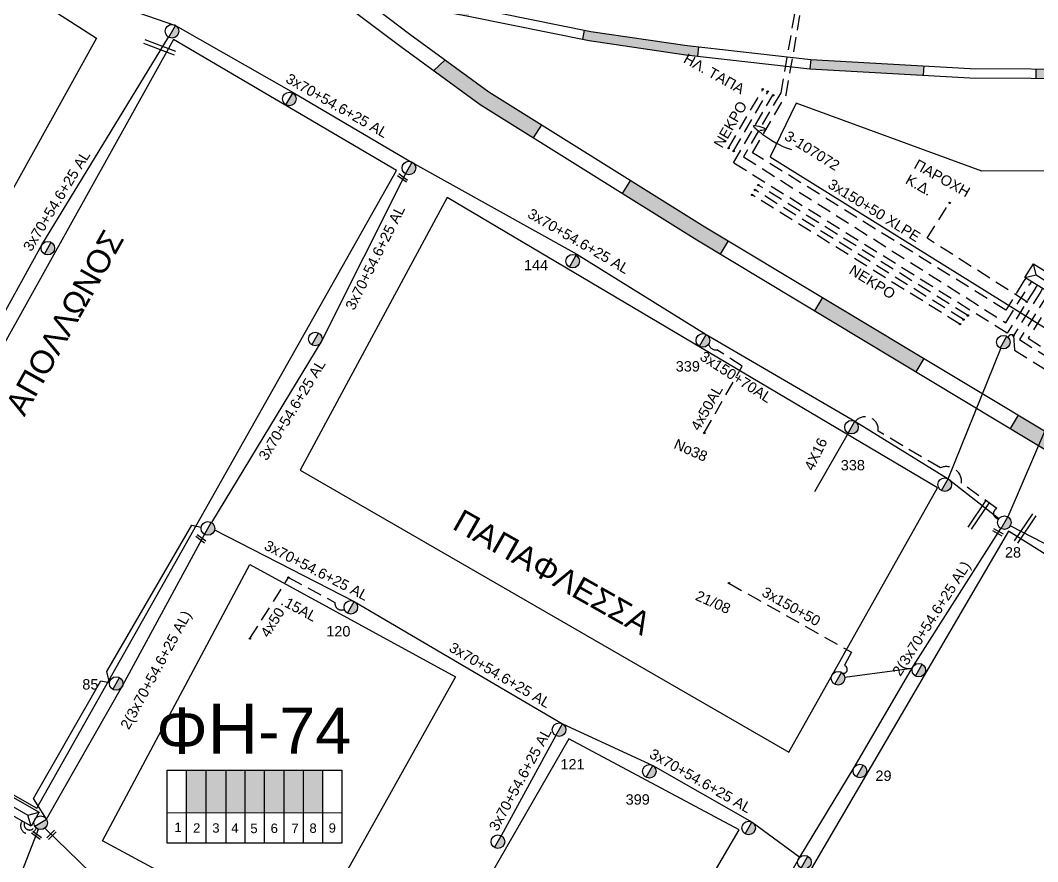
# Model space of a CAD drawing. Header units: millimetres. Extents: x 7477 to 9676, y 1828 to 2857.
# Drawn here: x 8505.6 to 8682.2, y 2608 to 2754.1 of the extents above; entities that cross this region are included whole.
import ezdxf
from ezdxf.enums import TextEntityAlignment as Align

# ---------------------------------------------------------------- set-up
doc = ezdxf.new("R2010")
doc.units = ezdxf.units.MM
doc.linetypes.add('DASHED', pattern=[19.05, 12.7, -6.35])
for name, color, linetype, lineweight in [('.10', 7, 'Continuous', 30), ('.15AL', 7, 'Continuous', 30), ('3x150+50', 7, 'Continuous', 30), ('3x150+50 XLPE', 7, 'SYN_LINE', 30), ('3x150+70AL', 7, 'DASHED', 30), ('3x150AL+50CU', 7, 'Continuous', 30), ('3x70+54.6+25 AL', 7, 'SYN_LINE', 30), ('4x50', 7, 'Continuous', 30), ('4x50AL', 7, 'Continuous', 30), ('text διευθύνσεων', 250, 'Continuous', 30), ('ΝΕΚΡΟ', 7, 'DASHED', 30), ('Υπόβαθρο ΔΕΗ', 7, 'Continuous', 30)]:
    doc.layers.add(name, color=color, linetype=linetype, lineweight=lineweight)
for name, color, linetype in [('Pillar OTE', 7, 'Continuous'), ('TEXT ΚΑΛΩΔΙΩΝ', 7, 'Continuous'), ('Άγνωστα', 7, 'Continuous'), ('ΑΓΝΩΣΤΟ ΥΠΟΓΕΙΟ ΚΑΛΩΔΙΟ', 7, 'DASHED'), ('Εναέρια παροχή ΧΤ 4x16', 7, 'SYN_LINE'), ('Καλώδια ΧΤ   3x150AL+50CU', 7, 'DASHED'), ('Μηχανική τομή', 7, 'Continuous'), ('Στύλος ΦΜ', 7, 'Continuous'), ('Στύλος ΦΜ @ 1', 7, 'Continuous'), ('Συνδέσεις', 7, 'Continuous'), ('Τομή', 7, 'Continuous'), ('Υποσταθμός εναέριος 2 στύλων', 7, 'Continuous'), ('Υποσταθμός πόλεως', 7, 'Continuous')]:
    doc.layers.add(name, color=color, linetype=linetype)
doc.styles.add('arial', font='ARIAL.TTF')
doc.styles.get("Standard").update_dxf_attribs({"font": 'ARIAL.TTF'})
doc.linetypes.add('SYN_LINE', pattern='A,0.5,-0.0001,["/\\/\\/\\/",Standard,S=0.1,R=0,X=0,Y=-0.05],-0.25', length=0.7501)

# ---------------------------------------------------------------- blocks, each defined once
blk = doc.blocks.new('ΥΠΑΡΧΩΝ ΤΣΙΜΕΝΤΕΝΙΟΣ ΣΤΥΛΟΣ')
at = {"layer": 'Στύλος ΦΜ'}
blk.add_hatch(color=7, dxfattribs=at).paths.add_polyline_path([(-1.29, -2.28, 0.574793), (2.62, 0, 0.268822), (1.3, 2.27)])
at = {"layer": 'Στύλος ΦΜ', "color": 7}
blk.add_line((-1.29, -2.28), (1.3, 2.27), dxfattribs=at)
blk.add_circle((0, 0), 2.62, dxfattribs=at)
at = {"layer": 'Στύλος ΦΜ', "flags": 4}
for tag, p in [('ΑΡΙΘΜΟΣ', (-4.68, 8.05)), ('ΤΥΠΟΣ', (-4.91, 3.03))]:
    blk.add_attdef(tag, p, '', height=4, dxfattribs=at)
blk = doc.blocks.new('ΥΠΟΣΤΑΘΜΟΣ ΕΝΑΕΡΙΟΣ ΕΠΙ 2 ΣΤΥΛΩΝ')
at = {"layer": 'Υποσταθμός εναέριος 2 στύλων', "linetype": 'Continuous'}
for points in [[(-11.97, -2.11, 0.574793), (-8.45, -0.07, 0.268822), (-9.64, 1.98)], [(9.68, -2.15, 0.574793), (13.19, -0.1, 0.268822), (12.01, 1.95)]]:
    blk.add_hatch(color=256, dxfattribs=at).paths.add_polyline_path(points)
for p, q in [((-11.97, -2.11), (-9.64, 1.98)), ((9.68, -2.15), (12.01, 1.95))]:
    blk.add_line(p, q, dxfattribs=at)
for centre in [(-10.81, -0.07), (10.84, -0.1)]:
    blk.add_circle(centre, 2.36, dxfattribs=at)
at = {"layer": 'Υποσταθμός πόλεως', "linetype": 'Continuous', "ltscale": 40}
blk.add_lwpolyline([(-8.57, 2.82), (8.57, 2.82), (8.57, -2.82), (-8.57, -2.82)], close=True, dxfattribs=at)
for points in [[(-5.75, 0), (-8.57, 2.82)], [(-8.57, -2.82), (-5.75, 0)], [(-5.75, 0), (5.75, 0)], [(5.75, 0), (8.57, 2.82)], [(8.57, -2.82), (5.75, 0)]]:
    blk.add_lwpolyline(points, dxfattribs=at)
at = {"layer": 'Υποσταθμός εναέριος 2 στύλων', "ltscale": 40, "flags": 1}
for tag, p in [('ΜΕΤΑΣΧΗΜΑΤΙΣΜΟΣ', (14.09, 2.51)), ('ΙΣΧΥΣ', (14.07, -0.28)), ('ΑΡΙΘΜΟΣ', (14.19, -3))]:
    blk.add_attdef(tag, p, '', height=1.8, dxfattribs=at)
blk = doc.blocks.new('ΥΠΟΣΤΑΘΜΟΣ ΠΟΛΕΩΣ 8 ΑΝΑΧΩΡΗΣΕΩΝ')
at = {"layer": 'Υποσταθμός πόλεως', "linetype": 'Continuous', "ltscale": 40}
for p, q in [((-8.18, -2.82), (-8.18, -4)), ((-5.9, -2.82), (-5.9, -4)), ((-3.55, -2.82), (-3.55, -4)), ((-1.28, -2.82), (-1.28, -4)), ((1.23, -2.82), (1.23, -4)), ((3.56, -2.82), (3.56, -4)), ((6.03, -2.82), (6.03, -4)), ((8.16, -2.82), (8.16, -4))]:
    blk.add_line(p, q, dxfattribs=at)
blk.add_lwpolyline([(-8.57, 2.82), (8.57, 2.82), (8.57, -2.82), (-8.57, -2.82)], close=True, dxfattribs=at)
for points in [[(-5.75, 0), (-8.57, 2.82)], [(5.75, 0), (8.57, 2.82)], [(-8.57, -2.82), (-5.75, 0)], [(-5.75, 0), (5.75, 0)], [(8.57, -2.82), (5.75, 0)]]:
    blk.add_lwpolyline(points, dxfattribs=at)
at = {"layer": 'Υποσταθμός πόλεως', "linetype": 'SYN_LINE', "ltscale": 40, "flags": 1}
for tag, p in [('ΜΕΤΑΣΧΗΜΑΤΙΣΜΟΣ', (9.59, 1.44)), ('ΙΣΧΥΣ', (9.57, -1.35)), ('ΑΡΙΘΜΟΣ', (9.69, -4.07))]:
    blk.add_attdef(tag, p, '', height=1.8, dxfattribs=at)
blk = doc.blocks.new('ΜΗΧΑΝΙΚΗ ΤΟΜΗ')
at = {"layer": 'Μηχανική τομή', "ltscale": 40}
for p, q in [((-1.89, 0.78), (5.69, 0.78)), ((-1.89, -0.77), (5.69, -0.77))]:
    blk.add_line(p, q, dxfattribs=at)
blk = doc.blocks.new('ΤΟΜΗ')
at = {"layer": 'Τομή', "ltscale": 40}
for p, q in [((-5.68, 0), (17.06, 0)), ((-5.68, -2.77), (17.06, -2.77))]:
    blk.add_line(p, q, dxfattribs=at)
blk = doc.blocks.new('_ΣΥΝΔΕΣΗ')
at = {"layer": 'Συνδέσεις', "linetype": 'SYN_LINE', "ltscale": 40}
blk.add_hatch(color=256, dxfattribs=at).paths.add_polyline_path([(0.5, -0.01, 1), (-0.5, -0.01, 1)])
at = {"layer": 'Συνδέσεις'}
blk.add_circle((0, -0.01), 0.5, dxfattribs=at)

msp = doc.modelspace()

# ---------------------------------------------------------------- hatches: boundary and pattern name
at = {"layer": 'Καλώδια ΧΤ   3x150AL+50CU', "linetype": 'DASHED', "lineweight": -3, "ltscale": 0.2}
h = msp.add_hatch(color=5, dxfattribs=at)
h.dxf.hatch_style = 1
h.paths.add_polyline_path([(8537.89, 2623.88), (8534.45, 2623.88), (8534.45, 2616.52), (8537.89, 2616.52)])
h = msp.add_hatch(color=2, dxfattribs=at)
h.dxf.hatch_style = 1
h.paths.add_polyline_path([(8537.89, 2616.52), (8541.33, 2616.52), (8541.33, 2623.88), (8537.89, 2623.88)])
h = msp.add_hatch(color=30, dxfattribs=at)
h.dxf.hatch_style = 1
h.paths.add_polyline_path([(8544.57, 2623.89), (8541.27, 2623.89), (8541.27, 2616.52), (8544.57, 2616.52)])
h = msp.add_hatch(color=1, dxfattribs=at)
h.dxf.hatch_style = 1
h.paths.add_polyline_path([(8547.87, 2623.88), (8544.57, 2623.88), (8544.57, 2616.52), (8547.87, 2616.51)])
h = msp.add_hatch(color=133, dxfattribs=at)
h.dxf.hatch_style = 1
h.paths.add_polyline_path([(8551.25, 2623.88), (8547.96, 2623.88), (8547.95, 2616.51), (8551.25, 2616.51)])
h = msp.add_hatch(color=62, dxfattribs=at)
h.dxf.hatch_style = 1
h.paths.add_polyline_path([(8554.59, 2623.88), (8551.29, 2623.88), (8551.29, 2616.51), (8554.59, 2616.51)])
h = msp.add_hatch(color=151, dxfattribs=at)
h.dxf.hatch_style = 1
h.paths.add_polyline_path([(8557.98, 2623.88), (8554.68, 2623.88), (8554.68, 2616.51), (8557.98, 2616.51)])
at = {"layer": 'Υπόβαθρο ΔΕΗ', "lineweight": -3}
h = msp.add_hatch(color=256, dxfattribs=at)
h.paths.add_polyline_path([(8494.8, 2796.18), (8493.83, 2796.71), (8493.05, 2795.29), (8494.02, 2794.76), (8510.7, 2785.64), (8511.48, 2787.06)])
h.paths.add_polyline_path([(8530.12, 2776.87), (8528.82, 2777.58), (8528.04, 2776.16), (8529.36, 2775.43), (8544.84, 2766.9), (8545.38, 2766.63), (8546.4, 2768.65)])
h.paths.add_polyline_path([(8569.72, 2759.95), (8564.14, 2761.61), (8563.7, 2759.62), (8569.26, 2758.39), (8577.59, 2755.91), (8583.46, 2754.81), (8583.76, 2756.41), (8577.97, 2757.49)])
h.paths.add_polyline_path([(8604.67, 2752.18), (8603.52, 2752.41), (8603.2, 2750.82), (8604.39, 2750.58), (8621.16, 2748.12), (8623.18, 2747.89), (8623.36, 2749.5), (8621.37, 2749.73)])
h.paths.add_polyline_path([(8662.38, 2744.58), (8662.47, 2746.2), (8642.84, 2747.29), (8642.66, 2745.68), (8642.7, 2745.68)])
h.paths.add_polyline_path([(8681.93, 2745.68), (8681.92, 2744.06), (8701.49, 2743.93), (8701.5, 2745.55)])
h.paths.add_polyline_path([(8721.38, 2745.46), (8721.37, 2743.83), (8741.15, 2743.78), (8741.16, 2745.41)])
h.paths.add_polyline_path([(8781.03, 2743.6), (8781.03, 2745.22), (8761.29, 2745.32), (8761.28, 2743.7)])
h.paths.add_polyline_path([(8820.66, 2743.56), (8820.66, 2745.19), (8800.8, 2745.2), (8800.8, 2743.58)])
h.paths.add_polyline_path([(8839.92, 2745.17), (8839.92, 2743.55), (8859.73, 2743.54), (8859.73, 2745.16)])
h = msp.add_hatch(color=256, dxfattribs=at)
h.paths.add_polyline_path([(8585.44, 2739.46), (8594.71, 2733.67), (8596.14, 2735.97), (8586.95, 2741.7), (8579.37, 2747.25), (8577.37, 2745.36)])
h.paths.add_polyline_path([(8623.06, 2715.96), (8627.17, 2713.49), (8628.57, 2715.8), (8624.47, 2718.27), (8611.59, 2726.32), (8610.15, 2724.02)])
h.paths.add_polyline_path([(8644.96, 2705.95), (8643.57, 2703.63), (8661.12, 2693.07), (8662.52, 2695.39)])
h = msp.add_hatch(color=256, dxfattribs=at)
h.paths.add_polyline_path([(8678.92, 2685.53), (8677.53, 2683.21), (8686.92, 2677.56), (8695.13, 2672.59), (8696.21, 2675.1), (8688.32, 2679.88)])
h.paths.add_polyline_path([(8718.27, 2661.75), (8696.21, 2675.1), (8695.13, 2672.59), (8716.81, 2659.47), (8719.67, 2657.53), (8719.63, 2660.82)])
h.paths.add_polyline_path([(8746.61, 2643.6), (8745.17, 2641.3), (8754.64, 2635.39), (8762.57, 2630.46), (8764, 2632.75), (8756.07, 2637.68)])
h.paths.add_polyline_path([(8783.5, 2620.62), (8780.66, 2622.39), (8779.23, 2620.09), (8782.07, 2618.33), (8796.12, 2609.49), (8797.56, 2611.78)])
h.paths.add_polyline_path([(8813.62, 2600.87), (8813.61, 2600.87), (8812.03, 2598.68), (8817.82, 2594.47), (8822.42, 2594.47)])
h.paths.add_polyline_path([(8845.76, 2578.01), (8845.75, 2578.02), (8844.2, 2575.8), (8860.32, 2564.38), (8862.52, 2566.13)])

# ---------------------------------------------------------------- linework, layer by layer
at = {"layer": '.10', "color": 133, "linetype": 'DASHED', "lineweight": -3, "ltscale": 0.2}
msp.add_lwpolyline([(8537.18, 2790.83, 1.514547), (8537.38, 2790.09), (8552.54, 2780.9), (8554.39, 2781.92), (8569.1, 2773.55), (8599.83, 2768.98, 0.559779), (8605.07, 2765.16), (8640.66, 2758.97), (8637.62, 2741.49), (8631.17, 2730.4), (8676.69, 2701.59), (8680.83, 2708.24)], format="xyb", dxfattribs=at)
at = {"layer": '.15AL', "color": 62, "linetype": 'DASHED', "lineweight": -3, "ltscale": 0.2}
msp.add_lwpolyline([(8552.17, 2657.35), (8560.24, 2653.03, 0.58844), (8561.88, 2651.81, 199.13087)], format="xyb", dxfattribs=at)
at = {"layer": '3x150+50', "color": 173, "linetype": 'DASHED', "lineweight": -3, "ltscale": 0.2}
msp.add_lwpolyline([(8682.79, 2707.02), (8678.03, 2699.36), (8678.22, 2696.83), (8714.03, 2674.52), (8714.14, 2670.94), (8732.61, 2659.44), (8733.48, 2659.67), (8744.43, 2652.35)], dxfattribs=at)
msp.add_lwpolyline([(8678.03, 2699.36, 0.548811), (8677.1, 2699.06, 1.130407)], format="xyb", dxfattribs=at)
at = {"layer": '3x150+50', "color": 173, "linetype": 'SYN_LINE', "lineweight": -3, "ltscale": 10}
msp.add_lwpolyline([(8649.34, 2682.43), (8643.51, 2672.2)], dxfattribs=at)
at = {"layer": '3x150+50', "color": 27, "linetype": 'DASHED', "lineweight": -3, "ltscale": 0.2}
msp.add_lwpolyline([(8628.62, 2656.37), (8649.93, 2644.36), (8648.69, 2642.06, -0.969612), (8648.36, 2640.73, -5.016084)], format="xyb", dxfattribs=at)
at = {"layer": '3x150+50 XLPE', "color": 1, "linetype": 'DASHED', "lineweight": -3, "ltscale": 0.2}
msp.add_lwpolyline([(8679.86, 2708.84), (8676.71, 2703.77), (8632.75, 2731.12), (8638.57, 2741.15), (8641.82, 2759.78), (8605.24, 2766.15, -0.595948), (8602.83, 2767.85, 0.026231)], format="xyb", dxfattribs=at)
at = {"layer": '3x150+50 XLPE', "color": 2, "linetype": 'DASHED', "lineweight": -3, "ltscale": 0.2}
for points in [[(8681.83, 2707.62), (8676.95, 2699.77), (8629.41, 2729.35), (8636.25, 2741.12)], [(8680.35, 2705.24), (8663.03, 2716.25), (8666.94, 2722.41)]]:
    msp.add_lwpolyline(points, dxfattribs=at)
at = {"layer": '3x150+70AL', "color": 173, "linetype": 'DASHED', "lineweight": -3, "ltscale": 0.2}
msp.add_lwpolyline([(8630.93, 2694.06), (8626.56, 2696.88, -0.36982), (8625.1, 2697.87, -1.057969)], format="xyb", dxfattribs=at)
at = {"layer": '3x150+70AL', "color": 62, "linetype": 'DASHED', "lineweight": -3, "ltscale": 0.2}
msp.add_lwpolyline([(8505.91, 2615.04, 1.188111), (8508.37, 2613.87, 1.12703)], format="xyb", dxfattribs=at)
at = {"layer": '3x150+70AL', "color": 133, "linetype": 'DASHED', "lineweight": -3, "ltscale": 0.2}
msp.add_lwpolyline([(8508.13, 2614.16, -1.024948), (8506.34, 2614.79, 1.257447)], format="xyb", dxfattribs=at)
at = {"layer": '3x150AL+50CU', "color": 5, "linetype": 'DASHED', "lineweight": -3, "ltscale": 0.2}
msp.add_lwpolyline([(8683.86, 2706.36), (8679.07, 2698.66), (8724.91, 2670.09)], dxfattribs=at)
at = {"layer": '3x150AL+50CU', "color": 6, "linetype": 'DASHED', "lineweight": -3, "ltscale": 0.2}
msp.add_lwpolyline([(8684.85, 2705.74), (8680.59, 2698.89), (8719.02, 2674.36), (8720.35, 2676.45), (8735.03, 2667.06, -0.721027), (8736.93, 2665.91, -159.079876)], format="xyb", dxfattribs=at)
at = {"layer": '3x70+54.6+25 AL', "color": 173, "linetype": 'SYN_LINE', "lineweight": -3, "ltscale": 15}
for points in [[(8452.04, 2796.5), (8480.49, 2779.36), (8508.06, 2761.72), (8532.54, 2753.23), (8552.97, 2741.58), (8573.53, 2729.5), (8602.22, 2713.51), (8624.71, 2699.55), (8650.51, 2684.47), (8666.69, 2674.5), (8675.52, 2667.6)], [(8666.69, 2674.5), (8675.84, 2697.12)]]:
    msp.add_lwpolyline(points, dxfattribs=at)
at = {"layer": '3x70+54.6+25 AL', "color": 1, "linetype": 'SYN_LINE', "lineweight": -3, "ltscale": 15}
msp.add_lwpolyline([(8464.05, 2629.85), (8474.22, 2652.22), (8489.57, 2679.28), (8509.35, 2715.09), (8531.34, 2751.2)], dxfattribs=at)
at = {"layer": '3x70+54.6+25 AL', "color": 133, "linetype": 'SYN_LINE', "lineweight": -3, "ltscale": 15}
for points in [[(8572.5, 2727.43), (8557.97, 2698.48), (8538.79, 2666.88)], [(8510.15, 2615.36), (8523.4, 2638.63), (8537.62, 2664.84)]]:
    msp.add_lwpolyline(points, dxfattribs=at)
at = {"layer": '3x70+54.6+25 AL', "color": 27, "linetype": 'SYN_LINE', "lineweight": -3, "ltscale": 15}
for points in [[(8688.45, 2694.37), (8677.04, 2667.9)], [(8609.37, 2552.4), (8624.67, 2580.55), (8640.92, 2608.77), (8650.37, 2624.38), (8660.69, 2642.01), (8675.82, 2665.88)], [(8660.46, 2641.57), (8648.75, 2640.01)]]:
    msp.add_lwpolyline(points, dxfattribs=at)
at = {"layer": '3x70+54.6+25 AL', "color": 62, "linetype": 'SYN_LINE', "lineweight": -3, "ltscale": 15}
for points in [[(8510.15, 2615.36), (8507.91, 2618.95), (8519.6, 2639.38), (8521.1, 2639.13), (8520.65, 2641.01), (8535.37, 2666.42), (8537.03, 2666.1)], [(8539.34, 2665.65), (8563.58, 2653.2), (8599.74, 2631.95), (8615.4, 2624.71), (8632.65, 2614.88), (8640.92, 2608.77)], [(8598.57, 2629.9), (8589.12, 2612.5)]]:
    msp.add_lwpolyline(points, dxfattribs=at)
at = {"layer": '3x70+54.6+25 AL', "color": 6, "linetype": 'SYN_LINE', "lineweight": -3, "ltscale": 15}
msp.add_lwpolyline([(8677.49, 2666.33), (8697.84, 2655.83), (8728.2, 2635.19)], dxfattribs=at)
at = {"layer": '3x70+54.6+25 AL', "color": 5, "linetype": 'SYN_LINE', "lineweight": -3, "ltscale": 15}
msp.add_lwpolyline([(8501.54, 2555.69), (8497.5, 2584.77), (8508.76, 2613.65)], dxfattribs=at)
at = {"layer": '3x70+54.6+25 AL', "color": 2, "linetype": 'SYN_LINE', "lineweight": -3, "ltscale": 15}
msp.add_lwpolyline([(8509.86, 2613.83), (8527.86, 2596.34), (8550.48, 2584.58), (8569.63, 2574.37), (8608.28, 2552.45)], dxfattribs=at)
at = {"layer": '4x50', "color": 62, "linetype": 'DASHED', "lineweight": -3, "ltscale": 0.2}
msp.add_lwpolyline([(8545.48, 2646.74), (8552.17, 2657.35)], dxfattribs=at)
at = {"layer": '4x50AL', "color": 173, "linetype": 'DASHED', "lineweight": -3, "ltscale": 0.2}
msp.add_lwpolyline([(8624.36, 2682.45), (8630.93, 2694.06)], dxfattribs=at)
at = {"layer": 'Pillar OTE', "lineweight": -3, "ltscale": 40}
for points in [[(8531.12, 2611.24), (8531.12, 2623.88), (8561.46, 2623.88), (8561.46, 2611.21), (8531.12, 2611.24)], [(8534.45, 2611.24), (8534.45, 2623.88)], [(8537.89, 2611.24), (8537.89, 2623.88)], [(8541.33, 2611.23), (8541.33, 2623.88)], [(8544.63, 2611.23), (8544.63, 2623.88)], [(8548.01, 2611.23), (8548.01, 2623.88)], [(8551.41, 2611.22), (8551.41, 2623.88)], [(8554.75, 2611.22), (8554.75, 2623.88)], [(8558.14, 2611.22), (8558.14, 2623.88)], [(8531.12, 2616.53), (8561.46, 2616.5)]]:
    msp.add_lwpolyline(points, dxfattribs=at)
at = {"layer": 'ΑΓΝΩΣΤΟ ΥΠΟΓΕΙΟ ΚΑΛΩΔΙΟ', "color": 173, "linetype": 'DASHED', "lineweight": -3, "ltscale": 0.2}
msp.add_lwpolyline([(8676.27, 2668.04, -1.42331), (8675.13, 2669.32), (8669.01, 2673.75, 0.578427), (8665.37, 2676.38), (8654.54, 2682.74, 0.762999), (8650.57, 2684.43, -7.813391)], format="xyb", dxfattribs=at)
at = {"layer": 'ΝΕΚΡΟ', "lineweight": -3, "ltscale": 0.2}
for points in [[(8628.58, 2731.91), (8634.52, 2742.13)], [(8629.44, 2731.41), (8635.38, 2741.63)], [(8670.11, 2702.85), (8633.72, 2725.49)], [(8668.75, 2701.34), (8632.66, 2723.79)], [(8669.36, 2702.14), (8633.19, 2724.64)]]:
    msp.add_lwpolyline(points, dxfattribs=at)
at = {"layer": 'Υπόβαθρο ΔΕΗ', "lineweight": -3}
for points in [[(8425.18, 2833.22), (8458.88, 2814.12), (8494.02, 2794.76), (8529.36, 2775.43), (8544.84, 2766.9), (8550.64, 2763.94), (8554.51, 2762.52), (8562.45, 2759.9), (8569.26, 2758.39), (8577.59, 2755.91), (8583.45, 2754.82), (8604.39, 2750.58), (8621.16, 2748.12), (8642.7, 2745.68), (8670.45, 2744.13), (8712.98, 2743.86), (8746.01, 2743.77), (8783.29, 2743.59), (8891.61, 2743.51), (8973.75, 2743.5), (9216.61, 2741.76), (9325.77, 2740.31), (9501.22, 2738)], [(8428.9, 2832.98), (8459.67, 2815.54), (8494.8, 2796.18), (8530.12, 2776.87), (8546.4, 2768.65), (8551.52, 2765.85), (8555.43, 2764.53), (8562.01, 2762.24), (8569.72, 2759.95), (8577.97, 2757.49), (8583.76, 2756.41), (8604.67, 2752.18), (8621.37, 2749.73), (8642.84, 2747.29), (8670.5, 2745.75), (8712.99, 2745.48), (8746.02, 2745.39), (8783.29, 2745.21), (8891.61, 2745.14), (8973.76, 2745.13), (9216.62, 2743.38), (9472.85, 2740), (9501.24, 2739.62)], [(8442.9, 2684.86), (8473.52, 2669), (8461.8, 2648.32), (8457.94, 2647.86), (8440.27, 2661.12), (8398.55, 2689.5), (8437.51, 2765.79), (8451.23, 2794.37), (8518.83, 2751.03), (8491.32, 2701.41), (8459.17, 2719.32)], [(8554.51, 2762.52), (8571.65, 2749.55), (8585.44, 2739.46), (8623.06, 2715.96), (8686.92, 2677.56)], [(8562.45, 2759.9), (8573.26, 2751.72), (8586.95, 2741.7), (8624.47, 2718.27), (8688.32, 2679.88)], [(8603.52, 2752.41), (8603.2, 2750.82)], [(8623.36, 2749.5), (8623.18, 2747.89)], [(8577.37, 2745.36), (8579.37, 2747.25)], [(8642.84, 2747.29), (8642.66, 2745.68)], [(8662.47, 2746.2), (8662.38, 2744.58)], [(8681.93, 2745.68), (8681.92, 2744.06)], [(8594.71, 2733.67), (8596.14, 2735.97)], [(8610.15, 2724.02), (8611.59, 2726.32)], [(8627.17, 2713.49), (8628.57, 2715.8)], [(8643.57, 2703.63), (8644.96, 2705.95)], [(8661.12, 2693.07), (8662.52, 2695.39)], [(8677.53, 2683.21), (8678.92, 2685.53)]]:
    msp.add_lwpolyline(points, dxfattribs=at)
for points in [[(8570.94, 2728.01), (8532.2, 2750.76), (8470.03, 2639.2), (8508.49, 2617.32)], [(8719.43, 2678.37), (8737.19, 2667.16), (8769.91, 2727.12), (8718.83, 2728.04), (8672.57, 2727.91), (8640.3, 2739.69), (8635.78, 2730.41)], [(8664.84, 2672.94), (8579.72, 2723.32), (8554.18, 2676), (8639.02, 2627.04)], [(8720.03, 2638.47), (8677.17, 2665.37), (8616.07, 2560.78), (8662.46, 2536.47)], [(8545.45, 2659.59), (8581.16, 2640.13), (8554.7, 2592.82), (8519.87, 2611.63)], [(8630.4, 2613.55), (8600.84, 2629.32), (8573.88, 2582.46), (8603.28, 2567.22)]]:
    msp.add_lwpolyline(points, close=True, dxfattribs=at)
msp.add_spline([(8639.53, 2731.6), (8634.55, 2734.23), (8633.01, 2735.84), (8635.01, 2735.14), (8634, 2734.97)], degree=3, dxfattribs=at)

# ---------------------------------------------------------------- block references
at = {"layer": 'Μηχανική τομή', "lineweight": -3, "xscale": 0.2499999999999463, "yscale": 0.2499999999999463, "zscale": 0.4999999999999997}
for p, rotation in [((8571.6, 2727.06), 323.6831095231367), ((8675.78, 2664.95), 150.6550577237379), ((8536.58, 2664.38), 323.6831095231367), ((8508.03, 2612.89), 323.6831095231367), ((8511.38, 2613.01), 225.0453379430965)]:
    msp.add_blockref('ΜΗΧΑΝΙΚΗ ΤΟΜΗ', p, dxfattribs=dict(at, rotation=rotation))
at = {"layer": 'Στύλος ΦΜ @ 1', "lineweight": -3, "ltscale": 40}
for p, xscale, yscale, zscale in [((8531.96, 2752.21), 0.4499999999998181, 0.4499999999998181, 0.4499999999998181), ((8552.32, 2740.45), 0.4499999999998181, 0.4499999999998181, 0.4499999999998181), ((8573.08, 2728.46), 0.4499999999998181, 0.4499999999998181, 0.4499999999998181), ((8510.39, 2714.54), 0.4499999999998181, 0.4499999999998181, 0.4499999999998181), ((8556.82, 2698.77), 0.4499999999998181, 0.4499999999998181, 0.4499999999998181), ((8676.28, 2698.22), 0.4499999999998181, 0.4499999999998181, 0.4499999999998181), ((8666.11, 2673.48), 0.4499999999998181, 0.4499999999998181, 0.4499999999998181), ((8538.18, 2665.87), 0.4499999999998181, 0.4499999999998181, 0.4499999999998181), ((8661.6, 2641.26), 0.4499999999998181, 0.4499999999998181, 0.4499999999998181), ((8647.58, 2639.86), 0.4499999999998184, 0.4499999999998184, 0.4499999999998184), ((8632.05, 2613.85), 0.4499999999998181, 0.4499999999998181, 0.4499999999998181), ((8588.53, 2611.48), 0.4499999999998181, 0.4499999999998181, 0.4499999999998181), ((8641.74, 2607.92), 0.4499999999998181, 0.4499999999998181, 0.4499999999998181)]:
    msp.add_blockref('ΥΠΑΡΧΩΝ ΤΣΙΜΕΝΤΕΝΙΟΣ ΣΤΥΛΟΣ', p, dxfattribs=dict(at, xscale=xscale, yscale=yscale, zscale=zscale))
ref = msp.add_blockref('ΥΠΑΡΧΩΝ ΤΣΙΜΕΝΤΕΝΙΟΣ ΣΤΥΛΟΣ', (8601.52, 2712.28), dxfattribs=dict(at, xscale=0.4499999999998123, yscale=0.4499999999998123, zscale=0.4499999999998123))
ref.add_attrib('ΤΥΠΟΣ', '144', (8593.05, 2710.7), dxfattribs={"layer": 'Στύλος ΦΜ', "height": 1.8, "flags": 4})
ref = msp.add_blockref('ΥΠΑΡΧΩΝ ΤΣΙΜΕΝΤΕΝΙΟΣ ΣΤΥΛΟΣ', (8624.12, 2698.52), dxfattribs=dict(at, xscale=0.4499999999998412, yscale=0.4499999999998412, zscale=0.4499999999998412))
ref.add_attrib('ΤΥΠΟΣ', '339', (8619.4, 2693.12), dxfattribs={"layer": 'Στύλος ΦΜ', "height": 1.8, "flags": 4})
ref = msp.add_blockref('ΥΠΑΡΧΩΝ ΤΣΙΜΕΝΤΕΝΙΟΣ ΣΤΥΛΟΣ', (8649.92, 2683.45), dxfattribs=dict(at, xscale=0.4499999999998063, yscale=0.4499999999998063, zscale=0.4499999999998063))
ref.add_attrib('ΤΥΠΟΣ', '338', (8648.05, 2675.96), dxfattribs={"layer": 'Στύλος ΦΜ', "height": 1.8, "flags": 4})
ref = msp.add_blockref('ΥΠΑΡΧΩΝ ΤΣΙΜΕΝΤΕΝΙΟΣ ΣΤΥΛΟΣ', (8676.45, 2666.88), dxfattribs=dict(at, xscale=0.4499999999998832, yscale=0.4499999999998832, zscale=0.4499999999998832))
ref.add_attrib('ΤΥΠΟΣ', '28', (8676.55, 2660.82), dxfattribs={"layer": 'Στύλος ΦΜ', "height": 1.8, "flags": 4})
ref = msp.add_blockref('ΥΠΑΡΧΩΝ ΤΣΙΜΕΝΤΕΝΙΟΣ ΣΤΥΛΟΣ', (8563, 2652.18), dxfattribs=dict(at, xscale=0.4499999999997882, yscale=0.4499999999997882, zscale=0.4499999999997882))
ref.add_attrib('ΤΥΠΟΣ', '120', (8558.73, 2647.11), dxfattribs={"layer": 'Στύλος ΦΜ', "height": 1.8, "flags": 4})
ref = msp.add_blockref('ΥΠΑΡΧΩΝ ΤΣΙΜΕΝΤΕΝΙΟΣ ΣΤΥΛΟΣ', (8522.26, 2638.94), dxfattribs=dict(at, xscale=0.4499999999998181, yscale=0.4499999999998181, zscale=0.4499999999998181))
ref.add_attrib('ΤΥΠΟΣ', '85', (8516.38, 2637.9), dxfattribs={"layer": 'Στύλος ΦΜ', "height": 1.8, "flags": 4})
ref = msp.add_blockref('ΥΠΑΡΧΩΝ ΤΣΙΜΕΝΤΕΝΙΟΣ ΣΤΥΛΟΣ', (8599.15, 2630.93), dxfattribs=dict(at, xscale=0.4499999999998181, yscale=0.4499999999998181, zscale=0.4499999999998181))
ref.add_attrib('ΤΥΠΟΣ', '121', (8599.38, 2624.02), dxfattribs={"layer": 'Στύλος ΦΜ', "height": 1.8, "flags": 4})
ref = msp.add_blockref('ΥΠΑΡΧΩΝ ΤΣΙΜΕΝΤΕΝΙΟΣ ΣΤΥΛΟΣ', (8614.82, 2623.69), dxfattribs=dict(at, xscale=0.4499999999998286, yscale=0.4499999999998286, zscale=0.4499999999998286))
ref.add_attrib('ΤΥΠΟΣ', '399', (8610.7, 2617.91), dxfattribs={"layer": 'Στύλος ΦΜ', "height": 1.8, "flags": 4})
ref = msp.add_blockref('ΥΠΑΡΧΩΝ ΤΣΙΜΕΝΤΕΝΙΟΣ ΣΤΥΛΟΣ', (8651.37, 2623.75), dxfattribs=dict(at, xscale=0.4499999999998412, yscale=0.4499999999998412, zscale=0.4499999999998412))
ref.add_attrib('ΤΥΠΟΣ', '29', (8654.07, 2622.03), dxfattribs={"layer": 'Στύλος ΦΜ', "height": 1.8, "flags": 4})
at = {"layer": 'Συνδέσεις', "lineweight": -3, "xscale": 0.25, "yscale": 0.25, "zscale": 0.25}
for p in [(8634.52, 2742.13), (8635.37, 2741.73), (8636.34, 2741.09), (8628.58, 2731.91), (8629.45, 2731.41), (8633.72, 2725.49), (8632.66, 2723.79), (8633.19, 2724.64), (8666.95, 2722.41), (8680.35, 2705.24), (8669.36, 2702.14), (8670.11, 2702.85), (8668.75, 2701.35), (8678.03, 2699.36), (8624.36, 2682.45), (8552.17, 2657.35), (8628.63, 2656.38), (8545.48, 2646.75)]:
    msp.add_blockref('_ΣΥΝΔΕΣΗ', p, dxfattribs=at)
at = {"layer": 'Τομή', "lineweight": -3}
for p, xscale, yscale, zscale, rotation in [((8531.03, 2748.56), 0.2499999999999996, 0.2499999999999996, 0.2499999999999996, 158.998675055251), ((8670.96, 2667.29), 0.2499999999999995, 0.2499999999999995, 0.2499999999999995, 55.73574902993133), ((8679.02, 2664.9), 0.2499999999999995, 0.2499999999999995, 0.2499999999999995, 55.73574902993133)]:
    msp.add_blockref('ΤΟΜΗ', p, dxfattribs=dict(at, xscale=xscale, yscale=yscale, zscale=zscale, rotation=rotation))
at = {"layer": 'Υποσταθμός εναέριος 2 στύλων', "lineweight": -3, "xscale": 0.5, "yscale": 0.5, "zscale": 0.5, "rotation": 330.3658073816188}
msp.add_blockref('ΥΠΟΣΤΑΘΜΟΣ ΕΝΑΕΡΙΟΣ ΕΠΙ 2 ΣΤΥΛΩΝ', (8504.45, 2617.49), dxfattribs=at)
at = {"layer": 'Υποσταθμός πόλεως', "lineweight": -3, "xscale": 0.5, "yscale": 0.5, "zscale": 0.5, "rotation": 328.1144431942628}
msp.add_blockref('ΥΠΟΣΤΑΘΜΟΣ ΠΟΛΕΩΣ 8 ΑΝΑΧΩΡΗΣΕΩΝ', (8684.39, 2708.38), dxfattribs=at)

# ---------------------------------------------------------------- texts
at = {"lineweight": -3, "ltscale": 30, "char_height": 1.63, "width": 11.2573, "attachment_point": 1}
for s, insert in [('1', (8532.37, 2614.8)), ('2', (8535.61, 2614.67)), ('3', (8538.94, 2614.67)), ('4', (8542.24, 2614.67)), ('5', (8545.55, 2614.59)), ('6', (8549.07, 2614.62)), ('7', (8552.69, 2614.62)), ('8', (8555.81, 2614.64)), ('9', (8559.14, 2614.67))]:
    msp.add_mtext(s, dxfattribs=dict(at, insert=insert))
at = {"layer": 'text διευθύνσεων', "color": 7, "lineweight": -3, "ltscale": 40, "char_height": 4, "width": 94.4586, "attachment_point": 1, "style": 'arial'}
for s, insert, rotation in [('AΠOΛΛΩNOΣ', (8502.83, 2687.11), 60.7087), ('ΠAΠAΦΛEΣΣA', (8582.37, 2669.39), 330.5222)]:
    msp.add_mtext(s, dxfattribs=dict(at, insert=insert, rotation=rotation))
at = {"layer": 'TEXT ΚΑΛΩΔΙΩΝ', "linetype": 'Continuous', "lineweight": -3, "ltscale": 0.2}
for s, rotation, p in [('3x70+54.6+25 AL', 330.3133, (8560.6, 2739.3)), ('ΝΕΚΡΟ', 59.8366, (8628.89, 2736.03)), ('3-107072', 328.1144, (8643.09, 2731.47)), ('3x70+54.6+25 AL', 58.6564, (8511.91, 2722.76)), ('3x150+50 XLPE', 328.1144, (8653.87, 2721.11)), ('3x70+54.6+25 AL', 63.3487, (8567.21, 2712.89)), ('3x70+54.6+25 AL', 329.706, (8602.54, 2715.77)), ('ΝΕΚΡΟ', 328.1144, (8653.54, 2708.68)), ('3x150+70AL', 327.1493, (8629.87, 2692.18)), ('3x70+54.6+25 AL', 58.7527, (8552.78, 2686.46)), ('4x50AL', 60.4925, (8624.77, 2686.83)), ('3x70+54.6+25 AL', 332.8233, (8557.03, 2658.59)), ('2(3x70+54.6+25 AL)', 57.6328, (8663.78, 2650.24)), ('3x150+50', 330.5945, (8639.46, 2652.33)), ('.15AL', 331.8817, (8554.01, 2651.96)), ('2(3x70+54.6+25 AL)', 61.5168, (8529.13, 2641.31)), ('4x50', 57.7704, (8549.39, 2649.57)), ('3x70+54.6+25 AL', 329.5522, (8588.89, 2640.41)), ('3x70+54.6+25 AL', 61.4791, (8592.4, 2622.3)), ('3x70+54.6+25 AL', 330.3133, (8623.72, 2622.04))]:
    msp.add_text(s, height=1.8, rotation=rotation, dxfattribs=at).set_placement(p, align=Align.MIDDLE_CENTER)
at = {"layer": 'Άγνωστα', "lineweight": -3, "ltscale": 40, "char_height": 1.8, "width": 27.758, "attachment_point": 1, "style": 'arial'}
for s, insert, rotation in [('ΗΛ. ΤΑΠΑ', (8621.46, 2748.44), 330.6804), ('ΠΑΡΟΧΗ\\PΚ.Δ.', (8661.47, 2730.07), 330.6804), ('No38', (8619.64, 2681.5), 335.9891), ('21/08', (8623.39, 2655.17), 335.9891)]:
    msp.add_mtext(s, dxfattribs=dict(at, insert=insert, rotation=rotation))
at = {"layer": 'Εναέρια παροχή ΧΤ 4x16', "lineweight": -3, "ltscale": 20, "insert": (8641.63, 2676.52), "char_height": 1.8, "width": 27.758, "attachment_point": 1, "rotation": 64.4083, "style": 'arial'}
msp.add_mtext('4X16', dxfattribs=at)
at = {"layer": 'Υπόβαθρο ΔΕΗ', "lineweight": -3, "insert": (8529.23, 2635.43), "char_height": 8, "width": 84.6573, "attachment_point": 1}
msp.add_mtext('Φ{\\H1.0833x;H}-74', dxfattribs=at)

doc.saveas('drawing.dxf')
